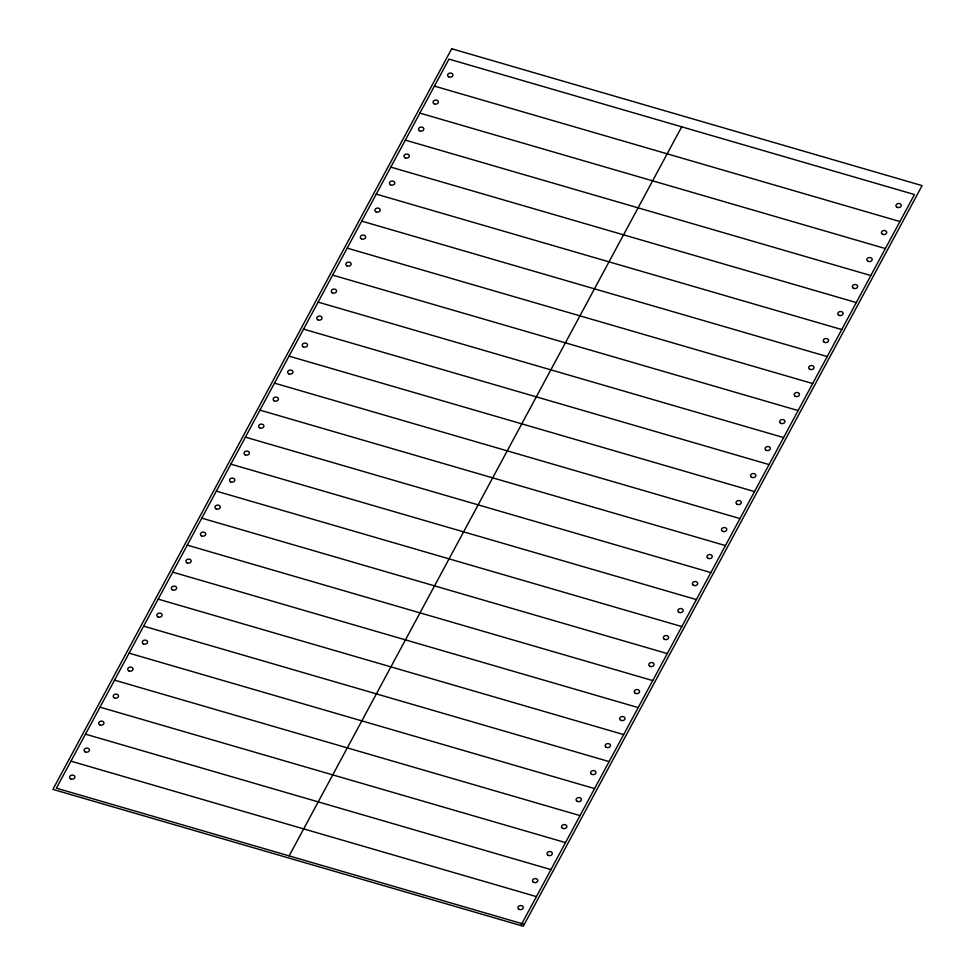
<?xml version="1.0" encoding="UTF-8"?>
<svg xmlns="http://www.w3.org/2000/svg" width="975" height="975" viewBox="0 0 975 975"><rect width="100%" height="100%" fill="white"/><g stroke="black" fill="none" stroke-linecap="round" stroke-linejoin="round"><path stroke-width="1.46" d="M289.136 855.892L681.708 126.823M520.845 925.543L914.453 194.549L448.963 59.109L56.392 788.166L524.343 924.324M434.423 86.105L899.913 221.544M419.884 113.112L885.373 248.552M405.344 140.12L870.833 275.547M390.804 167.115L856.294 302.555M376.265 194.123L841.754 329.562M361.725 221.118L827.214 356.558M347.185 248.125L812.675 383.565M332.646 275.121L798.135 410.56M318.106 302.128L783.595 437.568M303.566 329.136L769.056 464.563M289.027 356.131L754.516 491.571M274.487 383.138L739.976 518.578M259.947 410.134L725.437 545.573M245.408 437.141L710.897 572.581M230.868 464.137L696.357 599.576M216.328 491.144L681.818 626.584M201.788 518.152L667.278 653.579M187.249 545.147L652.738 680.587M172.709 572.154L638.198 707.594M158.169 599.15L623.659 734.589M143.63 626.157L609.119 761.597M129.09 653.165L594.579 788.592M114.55 680.16L580.04 815.6M100.011 707.168L565.512 842.607M85.471 734.163L550.972 869.602M70.931 761.17L536.433 896.61M451.705 48.75L52.906 789.384L523.295 926.25L922.094 185.616L451.705 48.75M896.976 207.224A2.669 2.047 -5.1 0 0 901.241 205.737A2.669 2.047 -5.1 0 0 897.609 203.678A2.669 2.047 -5.1 0 0 896.976 207.224M448.622 76.781A2.669 2.047 -5.1 0 0 452.9 75.294A2.669 2.047 -5.1 0 0 449.268 73.235A2.669 2.047 -5.1 0 0 448.622 76.781M867.896 261.239A2.669 2.047 -5.1 0 0 872.162 259.74A2.669 2.047 -5.1 0 0 868.53 257.692A2.669 2.047 -5.1 0 0 867.896 261.239M419.543 130.784A2.669 2.047 -5.1 0 0 423.82 129.297A2.669 2.047 -5.1 0 0 420.188 127.238A2.669 2.047 -5.1 0 0 419.543 130.784M882.436 234.232A2.669 2.047 -5.1 0 0 886.702 232.745A2.669 2.047 -5.1 0 0 883.07 230.685A2.669 2.047 -5.1 0 0 882.436 234.232M434.082 103.789A2.669 2.047 -5.1 0 0 438.36 102.29A2.669 2.047 -5.1 0 0 434.728 100.242A2.669 2.047 -5.1 0 0 434.082 103.789M853.357 288.234A2.669 2.047 -5.1 0 0 857.622 286.748A2.669 2.047 -5.1 0 0 853.99 284.688A2.669 2.047 -5.1 0 0 853.357 288.234M405.003 157.792A2.669 2.047 -5.1 0 0 409.281 156.305A2.669 2.047 -5.1 0 0 405.649 154.245A2.669 2.047 -5.1 0 0 405.003 157.792M838.817 315.242A2.669 2.047 -5.1 0 0 843.082 313.755A2.669 2.047 -5.1 0 0 839.451 311.695A2.669 2.047 -5.1 0 0 838.817 315.242M390.463 184.787A2.669 2.047 -5.1 0 0 394.741 183.3A2.669 2.047 -5.1 0 0 391.109 181.24A2.669 2.047 -5.1 0 0 390.463 184.787M809.737 369.245A2.669 2.047 -5.1 0 0 814.003 367.758A2.669 2.047 -5.1 0 0 810.371 365.698A2.669 2.047 -5.1 0 0 809.737 369.245M361.384 238.79A2.669 2.047 -5.1 0 0 365.662 237.303A2.669 2.047 -5.1 0 0 362.03 235.243A2.669 2.047 -5.1 0 0 361.384 238.79M824.277 342.237A2.669 2.047 -5.1 0 0 828.543 340.75A2.669 2.047 -5.1 0 0 824.911 338.691A2.669 2.047 -5.1 0 0 824.277 342.237M375.923 211.794A2.669 2.047 -5.1 0 0 380.201 210.308A2.669 2.047 -5.1 0 0 376.569 208.248A2.669 2.047 -5.1 0 0 375.923 211.794M751.579 477.25A2.669 2.047 -5.1 0 0 755.844 475.763A2.669 2.047 -5.1 0 0 752.213 473.704A2.669 2.047 -5.1 0 0 751.579 477.25M303.237 346.808A2.669 2.047 -5.1 0 0 307.503 345.321A2.669 2.047 -5.1 0 0 303.871 343.261A2.669 2.047 -5.1 0 0 303.237 346.808M766.118 450.255A2.669 2.047 -5.1 0 0 770.384 448.756A2.669 2.047 -5.1 0 0 766.752 446.708A2.669 2.047 -5.1 0 0 766.118 450.255M317.777 319.8A2.669 2.047 -5.1 0 0 322.043 318.313A2.669 2.047 -5.1 0 0 318.411 316.253A2.669 2.047 -5.1 0 0 317.777 319.8M795.198 396.24A2.669 2.047 -5.1 0 0 799.463 394.753A2.669 2.047 -5.1 0 0 795.832 392.693A2.669 2.047 -5.1 0 0 795.198 396.24M346.844 265.797A2.669 2.047 -5.1 0 0 351.122 264.31A2.669 2.047 -5.1 0 0 347.49 262.251A2.669 2.047 -5.1 0 0 346.844 265.797M780.658 423.247A2.669 2.047 -5.1 0 0 784.924 421.761A2.669 2.047 -5.1 0 0 781.292 419.701A2.669 2.047 -5.1 0 0 780.658 423.247M332.317 292.805A2.669 2.047 -5.1 0 0 336.582 291.306A2.669 2.047 -5.1 0 0 332.95 289.258A2.669 2.047 -5.1 0 0 332.317 292.805M737.039 504.258A2.669 2.047 -5.1 0 0 741.305 502.771A2.669 2.047 -5.1 0 0 737.673 500.711A2.669 2.047 -5.1 0 0 737.039 504.258M288.697 373.803A2.669 2.047 -5.1 0 0 292.963 372.316A2.669 2.047 -5.1 0 0 289.331 370.256A2.669 2.047 -5.1 0 0 288.697 373.803M707.96 558.261A2.669 2.047 -5.1 0 0 712.225 556.774A2.669 2.047 -5.1 0 0 708.593 554.714A2.669 2.047 -5.1 0 0 707.96 558.261M259.618 427.818A2.669 2.047 -5.1 0 0 263.884 426.319A2.669 2.047 -5.1 0 0 260.252 424.271A2.669 2.047 -5.1 0 0 259.618 427.818M693.42 585.268A2.669 2.047 -5.1 0 0 697.686 583.769A2.669 2.047 -5.1 0 0 694.054 581.722A2.669 2.047 -5.1 0 0 693.42 585.268M245.078 454.813A2.669 2.047 -5.1 0 0 249.344 453.326A2.669 2.047 -5.1 0 0 245.712 451.267A2.669 2.047 -5.1 0 0 245.078 454.813M722.499 531.253A2.669 2.047 -5.1 0 0 726.765 529.766A2.669 2.047 -5.1 0 0 723.133 527.707A2.669 2.047 -5.1 0 0 722.499 531.253M274.158 400.81A2.669 2.047 -5.1 0 0 278.423 399.323A2.669 2.047 -5.1 0 0 274.792 397.264A2.669 2.047 -5.1 0 0 274.158 400.81M664.341 639.271A2.669 2.047 -5.1 0 0 668.606 637.772A2.669 2.047 -5.1 0 0 664.974 635.724A2.669 2.047 -5.1 0 0 664.341 639.271M215.999 508.816A2.669 2.047 -5.1 0 0 220.265 507.329A2.669 2.047 -5.1 0 0 216.633 505.269A2.669 2.047 -5.1 0 0 215.999 508.816M635.261 693.274A2.669 2.047 -5.1 0 0 639.539 691.787A2.669 2.047 -5.1 0 0 635.895 689.727A2.669 2.047 -5.1 0 0 635.261 693.274M186.92 562.819A2.669 2.047 -5.1 0 0 191.185 561.332A2.669 2.047 -5.1 0 0 187.553 559.272A2.669 2.047 -5.1 0 0 186.92 562.819M649.801 666.266A2.669 2.047 -5.1 0 0 654.067 664.779A2.669 2.047 -5.1 0 0 650.435 662.72A2.669 2.047 -5.1 0 0 649.801 666.266M201.459 535.823A2.669 2.047 -5.1 0 0 205.725 534.337A2.669 2.047 -5.1 0 0 202.093 532.277A2.669 2.047 -5.1 0 0 201.459 535.823M678.88 612.263A2.669 2.047 -5.1 0 0 683.146 610.777A2.669 2.047 -5.1 0 0 679.514 608.717A2.669 2.047 -5.1 0 0 678.88 612.263M230.539 481.821A2.669 2.047 -5.1 0 0 234.804 480.322A2.669 2.047 -5.1 0 0 231.173 478.274A2.669 2.047 -5.1 0 0 230.539 481.821M591.642 774.284A2.669 2.047 -5.1 0 0 595.92 772.785A2.669 2.047 -5.1 0 0 592.276 770.737A2.669 2.047 -5.1 0 0 591.642 774.284M143.301 643.829A2.669 2.047 -5.1 0 0 147.566 642.342A2.669 2.047 -5.1 0 0 143.934 640.283A2.669 2.047 -5.1 0 0 143.301 643.829M620.722 720.269A2.669 2.047 -5.1 0 0 624.999 718.782A2.669 2.047 -5.1 0 0 621.355 716.723A2.669 2.047 -5.1 0 0 620.722 720.269M172.38 589.826A2.669 2.047 -5.1 0 0 176.646 588.339A2.669 2.047 -5.1 0 0 173.014 586.28A2.669 2.047 -5.1 0 0 172.38 589.826M606.182 747.277A2.669 2.047 -5.1 0 0 610.46 745.79A2.669 2.047 -5.1 0 0 606.816 743.73A2.669 2.047 -5.1 0 0 606.182 747.277M157.84 616.834A2.669 2.047 -5.1 0 0 162.106 615.335A2.669 2.047 -5.1 0 0 158.474 613.287A2.669 2.047 -5.1 0 0 157.84 616.834M577.102 801.279A2.669 2.047 -5.1 0 0 581.38 799.793A2.669 2.047 -5.1 0 0 577.736 797.733A2.669 2.047 -5.1 0 0 577.102 801.279M128.761 670.837A2.669 2.047 -5.1 0 0 133.027 669.35A2.669 2.047 -5.1 0 0 129.395 667.29A2.669 2.047 -5.1 0 0 128.761 670.837M562.563 828.287A2.669 2.047 -5.1 0 0 566.841 826.8A2.669 2.047 -5.1 0 0 563.209 824.74A2.669 2.047 -5.1 0 0 562.563 828.287M114.221 697.832A2.669 2.047 -5.1 0 0 118.487 696.345A2.669 2.047 -5.1 0 0 114.855 694.285A2.669 2.047 -5.1 0 0 114.221 697.832M548.023 855.282A2.669 2.047 -5.1 0 0 552.301 853.795A2.669 2.047 -5.1 0 0 548.669 851.736A2.669 2.047 -5.1 0 0 548.023 855.282M99.682 724.839A2.669 2.047 -5.1 0 0 103.947 723.352A2.669 2.047 -5.1 0 0 100.315 721.293A2.669 2.047 -5.1 0 0 99.682 724.839M533.483 882.29A2.669 2.047 -5.1 0 0 537.761 880.803A2.669 2.047 -5.1 0 0 534.129 878.743A2.669 2.047 -5.1 0 0 533.483 882.29M85.142 751.835A2.669 2.047 -5.1 0 0 89.42 750.348A2.669 2.047 -5.1 0 0 85.776 748.288A2.669 2.047 -5.1 0 0 85.142 751.835M518.944 909.285A2.669 2.047 -5.1 0 0 523.222 907.798A2.669 2.047 -5.1 0 0 519.59 905.738A2.669 2.047 -5.1 0 0 518.944 909.285M70.602 778.842A2.669 2.047 -5.1 0 0 74.88 777.355A2.669 2.047 -5.1 0 0 71.236 775.296A2.669 2.047 -5.1 0 0 70.602 778.842"/></g></svg>
